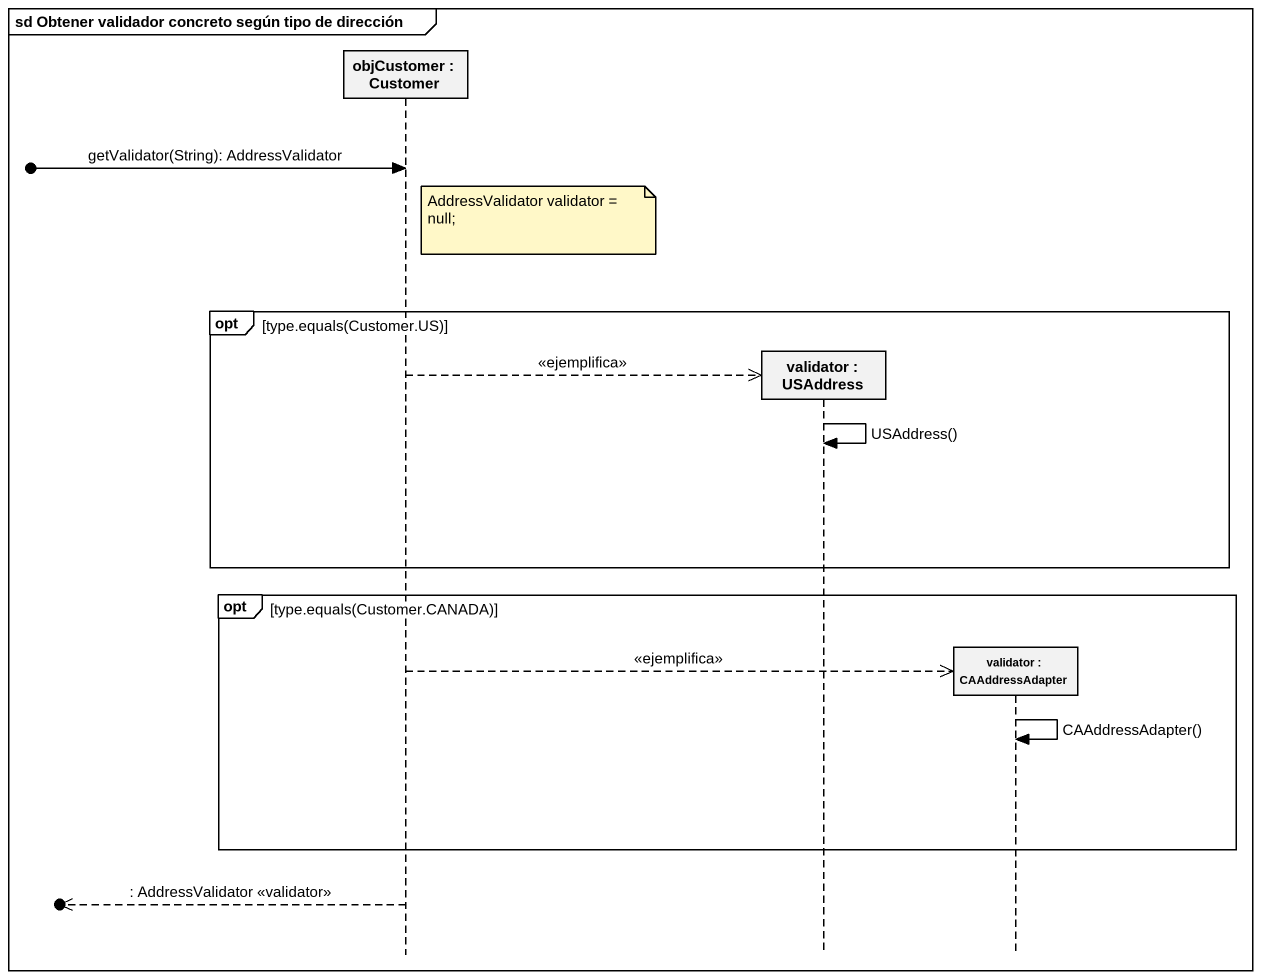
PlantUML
@startuml
mainframe sd Obtener validador concreto según tipo de dirección
hide footbox
participant "objCustomer : Customer" as objCustomer
participant "validator : USAddress" as validator
participant "validator : CAAddressAdapter" as validator_2

[o-> objCustomer : getValidator(String): AddressValidator
note right of objCustomer : AddressValidator validator = null;
opt type.equals(Customer.US)
  objCustomer -->> validator ** : <<ejemplifica>>
  validator -> validator : USAddress()
end
opt type.equals(Customer.CANADA)
  objCustomer -->> validator_2 ** : <<ejemplifica>>
  validator_2 -> validator_2 : CAAddressAdapter()
end
[o<<-- objCustomer : : AddressValidator <<validator>>
@enduml
